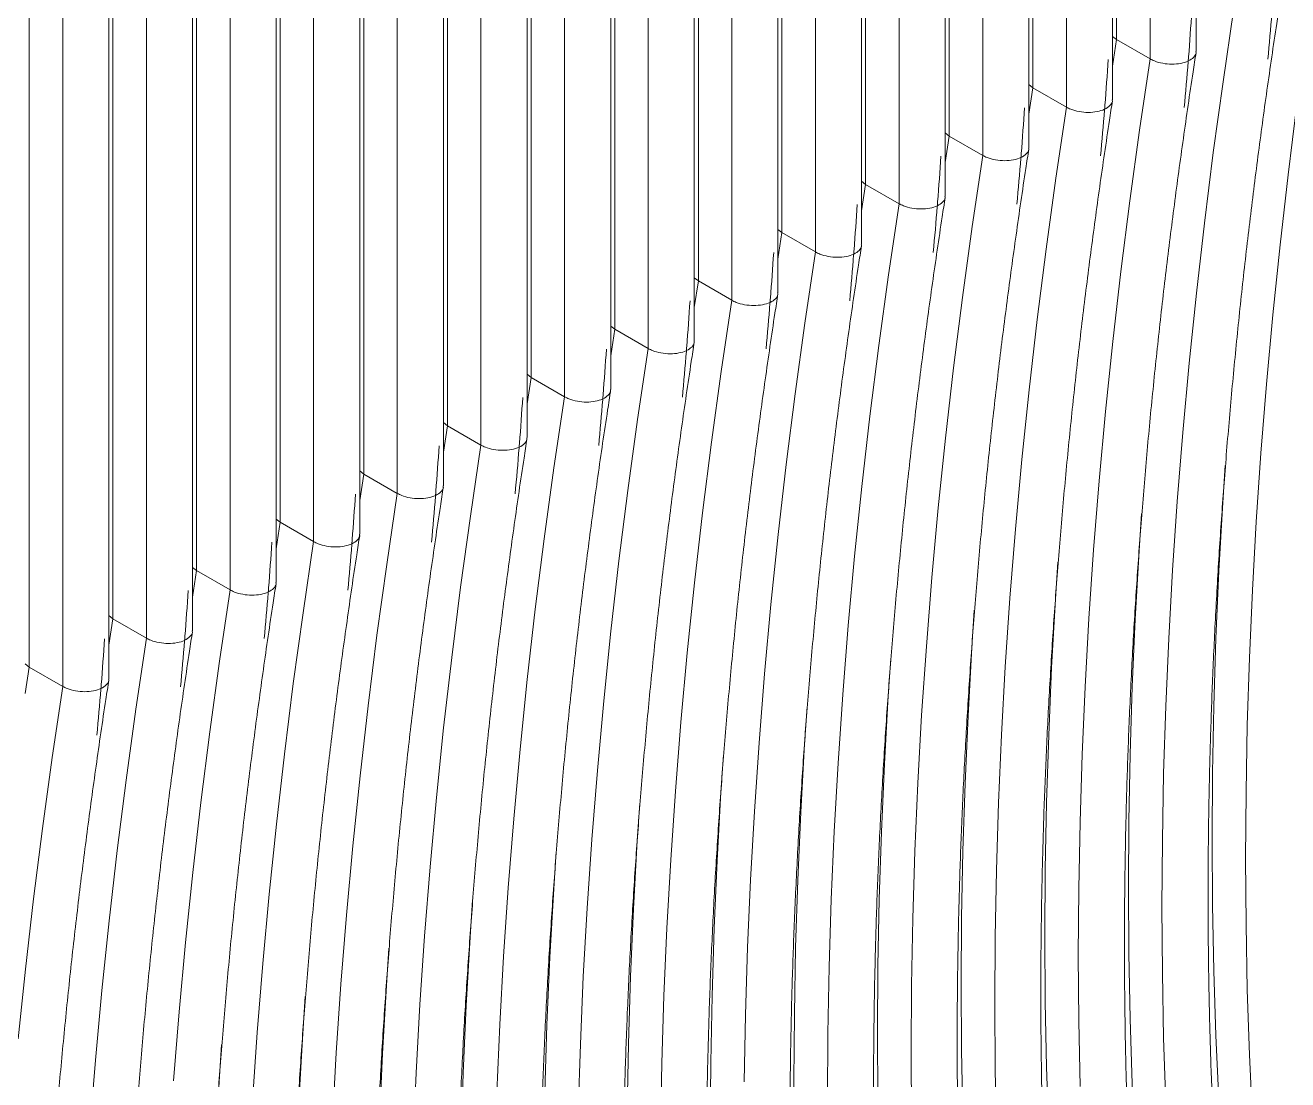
# Model space of a CAD drawing. Header units: millimetres. Extents: x 18217 to 37054, y 415 to 7180.
# Drawn here: x 19131.3 to 19579.6, y 3613.8 to 3988.3 of the extents above; entities that cross this region are included whole.
import ezdxf

# ---------------------------------------------------------------- set-up
doc = ezdxf.new("R2010")
doc.units = ezdxf.units.MM

# ---------------------------------------------------------------- blocks, each defined once
blk = doc.blocks.new('sdasdasdasdas')
at = {"linetype": 'ByBlock', "lineweight": 9}
for p, q in [((20244.27, 3186.15), (20244.27, 3512.18)), ((20230.62, 3183.96), (20230.62, 3504.3)), ((20219.53, 3171.86), (20219.53, 3497.89)), ((20220.72, 3189.67), (20220.72, 3498.58)), ((20205.87, 3169.67), (20205.87, 3490.01)), ((20194.78, 3157.57), (20194.78, 3483.61)), ((20195.97, 3175.38), (20195.97, 3484.29)), ((20181.12, 3155.38), (20181.12, 3475.72)), ((20170.03, 3143.28), (20170.03, 3469.32)), ((20171.22, 3161.1), (20171.22, 3470.01)), ((20156.37, 3141.09), (20156.37, 3461.43)), ((20146.47, 3146.81), (20146.47, 3455.72)), ((20145.28, 3129), (20145.28, 3455.03)), ((20131.62, 3126.81), (20131.62, 3447.15)), ((20121.72, 3132.52), (20121.72, 3441.43)), ((20120.53, 3114.71), (20120.53, 3440.74)), ((20106.87, 3112.52), (20106.87, 3432.86)), ((20095.78, 3100.42), (20095.78, 3426.46)), ((20096.97, 3118.23), (20096.97, 3427.15)), ((20082.13, 3098.23), (20082.13, 3418.57)), ((20071.03, 3086.14), (20071.03, 3412.17)), ((20072.23, 3103.95), (20072.23, 3412.86)), ((20057.38, 3083.95), (20057.38, 3404.29)), ((20046.28, 3071.85), (20046.28, 3397.88)), ((20047.48, 3089.66), (20047.48, 3398.57)), ((20032.63, 3069.66), (20032.63, 3390)), ((20021.54, 3057.56), (20021.54, 3383.6)), ((20022.73, 3075.37), (20022.73, 3384.28)), ((20007.88, 3055.37), (20007.88, 3375.71)), ((19997.98, 3061.09), (19997.98, 3370)), ((19996.79, 3043.27), (19996.79, 3369.31)), ((19983.13, 3041.08), (19983.13, 3361.42)), ((19972.04, 3028.99), (19972.04, 3355.02)), ((19973.23, 3046.8), (19973.23, 3355.71)), ((19958.38, 3026.8), (19958.38, 3347.14)), ((19947.29, 3014.7), (19947.29, 3340.73)), ((19948.48, 3032.51), (19948.48, 3341.42)), ((19933.63, 3012.51), (19933.63, 3332.85)), ((19922.54, 3000.41), (19922.54, 3326.45)), ((19923.73, 3018.22), (19923.73, 3327.14)), ((19908.88, 2998.22), (19908.88, 3318.56)), ((19898.98, 3003.94), (19898.98, 3312.85)), ((20220.72, 3189.67), (20219.53, 3190.61)), ((20219.53, 3181.83), (20220.72, 3189.67)), ((20230.62, 3183.96), (20220.72, 3189.67)), ((20195.97, 3175.38), (20194.78, 3176.33)), ((20194.78, 3167.55), (20195.97, 3175.38)), ((20205.87, 3169.67), (20195.97, 3175.38)), ((20171.22, 3161.1), (20170.03, 3162.04)), ((20170.03, 3153.26), (20171.22, 3161.1)), ((20181.12, 3155.38), (20171.22, 3161.1)), ((20146.47, 3146.81), (20145.28, 3147.75)), ((20145.28, 3138.97), (20146.47, 3146.81)), ((20156.37, 3141.09), (20146.47, 3146.81)), ((20121.72, 3132.52), (20120.53, 3133.46)), ((20120.53, 3124.68), (20121.72, 3132.52)), ((20131.62, 3126.81), (20121.72, 3132.52)), ((20096.97, 3118.23), (20095.78, 3119.18)), ((20095.78, 3110.4), (20096.97, 3118.23)), ((20106.87, 3112.52), (20096.97, 3118.23)), ((20072.23, 3103.95), (20071.03, 3104.89)), ((20071.03, 3096.11), (20072.23, 3103.95)), ((20082.13, 3098.23), (20072.23, 3103.95)), ((20047.48, 3089.66), (20046.28, 3090.6)), ((20046.28, 3081.82), (20047.48, 3089.66)), ((20057.38, 3083.95), (20047.48, 3089.66)), ((20022.73, 3075.37), (20021.54, 3076.32)), ((20021.54, 3067.54), (20022.73, 3075.37)), ((20032.63, 3069.66), (20022.73, 3075.37)), ((19997.98, 3061.09), (19996.79, 3062.03)), ((19996.79, 3053.25), (19997.98, 3061.09)), ((20007.88, 3055.37), (19997.98, 3061.09)), ((19973.23, 3046.8), (19972.04, 3047.74)), ((19972.04, 3038.96), (19973.23, 3046.8)), ((19983.13, 3041.08), (19973.23, 3046.8)), ((19948.48, 3032.51), (19947.29, 3033.45)), ((19947.29, 3024.67), (19948.48, 3032.51)), ((19958.38, 3026.8), (19948.48, 3032.51)), ((19923.73, 3018.22), (19922.54, 3019.17)), ((19922.54, 3010.39), (19923.73, 3018.22)), ((19933.63, 3012.51), (19923.73, 3018.22)), ((19898.98, 3003.94), (19897.79, 3004.88)), ((19897.79, 2996.1), (19898.98, 3003.94)), ((19908.88, 2998.22), (19898.98, 3003.94))]:
    blk.add_line(p, q, dxfattribs=at)
at = {"linetype": 'ByBlock', "lineweight": 9, "flags": 128}
for points in [[(20260.92, 2870.12), (20260.04, 2889.17), (20259.41, 2908.38), (20259.03, 2927.74), (20258.9, 2947.26), (20259.03, 2966.91), (20259.41, 2986.71), (20260.04, 3006.65), (20260.92, 3026.71), (20262.05, 3046.91), (20263.43, 3067.23), (20265.07, 3087.66), (20266.95, 3108.21), (20269.09, 3128.88), (20271.47, 3149.64), (20274.1, 3170.51), (20276.99, 3191.47), (20280.12, 3212.53)], [(20235.29, 2874.89), (20234.66, 2894.09), (20234.28, 2913.46), (20234.15, 2932.97), (20234.28, 2952.63), (20234.66, 2972.42), (20235.29, 2992.36), (20236.17, 3012.43), (20237.3, 3032.62), (20238.68, 3052.94), (20240.32, 3073.38), (20242.2, 3093.93), (20244.34, 3114.59), (20246.72, 3135.36), (20249.36, 3156.22), (20252.24, 3177.19), (20255.37, 3198.24)], [(20209.91, 2879.81), (20209.53, 2899.17), (20209.4, 2918.68), (20209.53, 2938.34), (20209.91, 2958.14), (20210.54, 2978.07), (20211.42, 2998.14), (20212.55, 3018.33), (20213.93, 3038.65), (20215.57, 3059.09), (20217.45, 3079.64), (20219.59, 3100.3), (20221.97, 3121.07), (20224.61, 3141.94), (20227.49, 3162.9), (20230.62, 3183.96)], [(20185.16, 2865.52), (20184.78, 2884.88), (20184.66, 2904.39), (20184.78, 2924.05), (20185.16, 2943.85), (20185.79, 2963.78), (20186.67, 2983.85), (20187.8, 3004.05), (20189.19, 3024.36), (20190.82, 3044.8), (20192.7, 3065.35), (20194.84, 3086.02), (20197.22, 3106.78), (20199.86, 3127.65), (20202.74, 3148.61), (20205.87, 3169.67)], [(20160.03, 2870.6), (20159.91, 2890.11), (20160.03, 2909.76), (20160.41, 2929.56), (20161.04, 2949.5), (20161.92, 2969.56), (20163.05, 2989.76), (20164.44, 3010.08), (20166.07, 3030.51), (20167.96, 3051.07), (20170.09, 3071.73), (20172.48, 3092.49), (20175.11, 3113.36), (20177.99, 3134.33), (20181.12, 3155.38)], [(20135.16, 2875.82), (20135.28, 2895.48), (20135.66, 2915.28), (20136.29, 2935.21), (20137.17, 2955.28), (20138.3, 2975.47), (20139.69, 2995.79), (20141.32, 3016.23), (20143.21, 3036.78), (20145.34, 3057.44), (20147.73, 3078.21), (20150.36, 3099.08), (20153.24, 3120.04), (20156.37, 3141.09)], [(20110.54, 2881.19), (20110.91, 2900.99), (20111.54, 2920.92), (20112.42, 2940.99), (20113.56, 2961.18), (20114.94, 2981.5), (20116.57, 3001.94), (20118.46, 3022.49), (20120.59, 3043.15), (20122.98, 3063.92), (20125.61, 3084.79), (20128.49, 3105.75), (20131.62, 3126.81)], [(20085.79, 2866.9), (20086.16, 2886.7), (20086.79, 2906.64), (20087.68, 2926.7), (20088.81, 2946.9), (20090.19, 2967.22), (20091.83, 2987.65), (20093.71, 3008.2), (20095.84, 3028.87), (20098.23, 3049.63), (20100.86, 3070.5), (20103.74, 3091.46), (20106.87, 3112.52)], [(20061.42, 2872.41), (20062.05, 2892.35), (20062.93, 2912.42), (20064.06, 2932.61), (20065.44, 2952.93), (20067.08, 2973.37), (20068.96, 2993.92), (20071.1, 3014.58), (20073.48, 3035.35), (20076.11, 3056.21), (20079, 3077.18), (20082.13, 3098.23)], [(20037.3, 2878.06), (20038.18, 2898.13), (20039.31, 2918.32), (20040.69, 2938.64), (20042.33, 2959.08), (20044.21, 2979.63), (20046.35, 3000.29), (20048.73, 3021.06), (20051.37, 3041.93), (20054.25, 3062.89), (20057.38, 3083.95)], [(20012.55, 2863.77), (20013.43, 2883.84), (20014.56, 2904.04), (20015.94, 2924.35), (20017.58, 2944.79), (20019.46, 2965.34), (20021.6, 2986.01), (20023.98, 3006.77), (20026.62, 3027.64), (20029.5, 3048.6), (20032.63, 3069.66)], [(20270.22, 2712.19), (20267.09, 2729.63), (20264.2, 2747.27), (20261.57, 2765.09), (20259.19, 2783.11), (20257.05, 2801.3), (20255.17, 2819.68), (20253.53, 2838.23), (20252.15, 2856.95), (20251.02, 2875.84), (20250.14, 2894.89), (20249.51, 2914.1), (20249.13, 2933.46), (20249, 2952.97), (20249.13, 2972.63), (20249.51, 2992.43), (20250.14, 3012.36), (20251.02, 3032.43), (20252.15, 3052.62), (20252.87, 3063.65)], [(19988.68, 2869.55), (19989.81, 2889.75), (19991.2, 2910.07), (19992.83, 2930.5), (19994.72, 2951.06), (19996.85, 2971.72), (19999.23, 2992.48), (20001.87, 3013.35), (20004.75, 3034.32), (20007.88, 3055.37)], [(20245.47, 2697.9), (20242.34, 2715.34), (20239.46, 2732.98), (20236.82, 2750.81), (20234.44, 2768.82), (20232.3, 2787.02), (20230.42, 2805.39), (20228.78, 2823.94), (20227.4, 2842.66), (20226.27, 2861.55), (20225.39, 2880.6), (20224.76, 2899.81), (20224.38, 2919.17), (20224.25, 2938.68), (20224.38, 2958.34), (20224.76, 2978.14), (20225.39, 2998.07), (20226.27, 3018.14), (20227.4, 3038.34), (20228.12, 3049.36)], [(19965.06, 2875.46), (19966.45, 2895.78), (19968.08, 2916.22), (19969.97, 2936.77), (19972.1, 2957.43), (19974.49, 2978.2), (19977.12, 2999.07), (19980, 3020.03), (19983.13, 3041.08)], [(20220.72, 2683.61), (20217.59, 2701.06), (20214.71, 2718.69), (20212.07, 2736.52), (20209.69, 2754.53), (20207.55, 2772.73), (20205.67, 2791.11), (20204.04, 2809.66), (20202.65, 2828.38), (20201.52, 2847.26), (20200.64, 2866.31), (20200.01, 2885.52), (20199.63, 2904.88), (20199.51, 2924.4), (20199.63, 2944.05), (20200.01, 2963.85), (20200.64, 2983.79), (20201.52, 3003.85), (20202.65, 3024.05), (20203.37, 3035.08)], [(19941.7, 2881.49), (19943.33, 2901.93), (19945.22, 2922.48), (19947.35, 2943.14), (19949.74, 2963.91), (19952.37, 2984.78), (19955.25, 3005.74), (19958.38, 3026.8)], [(20195.97, 2669.33), (20192.84, 2686.77), (20189.96, 2704.41), (20187.32, 2722.23), (20184.94, 2740.25), (20182.81, 2758.44), (20180.92, 2776.82), (20179.29, 2795.37), (20177.9, 2814.09), (20176.77, 2832.98), (20175.89, 2852.03), (20175.26, 2871.24), (20174.88, 2890.6), (20174.76, 2910.11), (20174.88, 2929.77), (20175.26, 2949.56), (20175.89, 2969.5), (20176.77, 2989.57), (20177.9, 3009.76), (20178.62, 3020.79)], [(19916.95, 2867.21), (19918.58, 2887.64), (19920.47, 2908.19), (19922.6, 2928.86), (19924.99, 2949.62), (19927.62, 2970.49), (19930.5, 2991.45), (19933.63, 3012.51)], [(20171.22, 2655.04), (20168.09, 2672.48), (20165.21, 2690.12), (20162.58, 2707.95), (20160.19, 2725.96), (20158.06, 2744.16), (20156.17, 2762.53), (20154.54, 2781.08), (20153.15, 2799.8), (20152.02, 2818.69), (20151.14, 2837.74), (20150.51, 2856.95), (20150.13, 2876.31), (20150.01, 2895.82), (20150.13, 2915.48), (20150.51, 2935.28), (20151.14, 2955.21), (20152.02, 2975.28), (20153.15, 2995.47), (20153.88, 3006.5)], [(19895.72, 2893.91), (19897.85, 2914.57), (19900.24, 2935.34), (19902.87, 2956.2), (19905.75, 2977.17), (19908.88, 2998.22)], [(20146.47, 2640.75), (20143.34, 2658.19), (20140.46, 2675.83), (20137.83, 2693.66), (20135.44, 2711.67), (20133.31, 2729.87), (20131.42, 2748.24), (20129.79, 2766.79), (20128.41, 2785.52), (20127.27, 2804.4), (20126.39, 2823.45), (20125.76, 2842.66), (20125.39, 2862.02), (20125.26, 2881.53), (20125.39, 2901.19), (20125.76, 2920.99), (20126.39, 2940.92), (20127.27, 2960.99), (20128.41, 2981.19), (20129.13, 2992.22)], [(20121.72, 2626.47), (20118.59, 2643.91), (20115.71, 2661.54), (20113.08, 2679.37), (20110.69, 2697.38), (20108.56, 2715.58), (20106.67, 2733.96), (20105.04, 2752.51), (20103.66, 2771.23), (20102.52, 2790.12), (20101.64, 2809.17), (20101.01, 2828.37), (20100.64, 2847.74), (20100.51, 2867.25), (20100.64, 2886.9), (20101.01, 2906.7), (20101.64, 2926.64), (20102.52, 2946.7), (20103.66, 2966.9), (20104.38, 2977.93)], [(20096.97, 2612.18), (20093.85, 2629.62), (20090.96, 2647.26), (20088.33, 2665.08), (20085.95, 2683.1), (20083.81, 2701.29), (20081.93, 2719.67), (20080.29, 2738.22), (20078.91, 2756.94), (20077.78, 2775.83), (20076.89, 2794.88), (20076.27, 2814.09), (20075.89, 2833.45), (20075.76, 2852.96), (20075.89, 2872.62), (20076.27, 2892.42), (20076.89, 2912.35), (20077.78, 2932.42), (20078.91, 2952.61), (20079.63, 2963.64)], [(20072.23, 2597.89), (20069.1, 2615.33), (20066.21, 2632.97), (20063.58, 2650.8), (20061.2, 2668.81), (20059.06, 2687.01), (20057.18, 2705.38), (20055.54, 2723.93), (20054.16, 2742.65), (20053.03, 2761.54), (20052.15, 2780.59), (20051.52, 2799.8), (20051.14, 2819.16), (20051.01, 2838.67), (20051.14, 2858.33), (20051.52, 2878.13), (20052.15, 2898.06), (20053.03, 2918.13), (20054.16, 2938.33), (20054.88, 2949.35)], [(20047.48, 2583.6), (20044.35, 2601.05), (20041.47, 2618.68), (20038.83, 2636.51), (20036.45, 2654.52), (20034.31, 2672.72), (20032.43, 2691.1), (20030.79, 2709.65), (20029.41, 2728.37), (20028.28, 2747.25), (20027.4, 2766.3), (20026.77, 2785.51), (20026.39, 2804.87), (20026.26, 2824.39), (20026.39, 2844.04), (20026.77, 2863.84), (20027.4, 2883.78), (20028.28, 2903.84), (20029.41, 2924.04), (20030.13, 2935.07)], [(20022.73, 2569.32), (20019.6, 2586.76), (20016.72, 2604.4), (20014.08, 2622.22), (20011.7, 2640.24), (20009.56, 2658.43), (20007.68, 2676.81), (20006.05, 2695.36), (20004.66, 2714.08), (20003.53, 2732.97), (20002.65, 2752.02), (20002.02, 2771.23), (20001.64, 2790.59), (20001.52, 2810.1), (20001.64, 2829.76), (20002.02, 2849.55), (20002.65, 2869.49), (20003.53, 2889.56), (20004.66, 2909.75), (20005.38, 2920.78)], [(19997.98, 2555.03), (19994.85, 2572.47), (19991.97, 2590.11), (19989.33, 2607.94), (19986.95, 2625.95), (19984.82, 2644.15), (19982.93, 2662.52), (19981.3, 2681.07), (19979.91, 2699.79), (19978.78, 2718.68), (19977.9, 2737.73), (19977.27, 2756.94), (19976.89, 2776.3), (19976.77, 2795.81), (19976.89, 2815.47), (19977.27, 2835.27), (19977.9, 2855.2), (19978.78, 2875.27), (19979.91, 2895.46), (19980.63, 2906.49)], [(19973.23, 2540.74), (19970.1, 2558.18), (19967.22, 2575.82), (19964.59, 2593.65), (19962.2, 2611.66), (19960.07, 2629.86), (19958.18, 2648.23), (19956.55, 2666.78), (19955.16, 2685.51), (19954.03, 2704.39), (19953.15, 2723.44), (19952.52, 2742.65), (19952.14, 2762.01), (19952.02, 2781.52), (19952.14, 2801.18), (19952.52, 2820.98), (19953.15, 2840.91), (19954.03, 2860.98), (19955.16, 2881.18), (19955.89, 2892.21)]]:
    blk.add_lwpolyline(points, dxfattribs=at)
at = {"linetype": 'ByBlock', "lineweight": 9}
for points, knots in [([(20243.01, 3198.04), (20242.69, 3193.53), (20242.35, 3188.62), (20241.97, 3183.74), (20241.93, 3183.33), (20241.93, 3183.32)], [0, 0, 0, 0, 0.916003, 0.997628, 1, 1, 1, 1]), ([(20268.97, 2697.14), (20268.62, 2699.04), (20267.24, 2706.33), (20265.01, 2719.14), (20262.36, 2735.64), (20259.93, 2752.32), (20257.72, 2769.16), (20255.74, 2786.16), (20253.97, 2803.32), (20252.42, 2820.64), (20251.1, 2838.11), (20249.99, 2855.73), (20249.11, 2873.5), (20248.45, 2891.41), (20248.01, 2909.45), (20247.8, 2927.64), (20247.8, 2945.95), (20248.03, 2964.39), (20248.49, 2982.96), (20249.16, 3001.65), (20250.06, 3020.46), (20251.17, 3039.38), (20252.51, 3058.4), (20254.08, 3077.54), (20255.86, 3096.78), (20257.86, 3116.11), (20260.09, 3135.54), (20262.53, 3155.06), (20265.2, 3174.67), (20267.39, 3189.7), (20268.71, 3198.19), (20269, 3200.1)], [0, 0, 0, 0, 0.01274, 0.048919, 0.085098, 0.121275, 0.157452, 0.193628, 0.229804, 0.265979, 0.302153, 0.338328, 0.374502, 0.410677, 0.446851, 0.483026, 0.519201, 0.555376, 0.591551, 0.627727, 0.663904, 0.700081, 0.736258, 0.772436, 0.808614, 0.844793, 0.880973, 0.917153, 0.953334, 0.989516, 1, 1, 1, 1]), ([(20265.49, 3183.83), (20265.9, 3188.36), (20266.3, 3192.93), (20266.68, 3197.55), (20266.68, 3197.6), (20266.68, 3197.61)], [0, 0, 0, 0, 0.988671, 0.997488, 1, 1, 1, 1]), ([(20218.26, 3183.75), (20217.95, 3179.24), (20217.61, 3174.33), (20217.22, 3169.46), (20217.18, 3169.05), (20217.18, 3169.04)], [0, 0, 0, 0, 0.916003, 0.997628, 1, 1, 1, 1]), ([(20244.23, 2682.85), (20243.87, 2684.75), (20242.49, 2692.04), (20240.26, 2704.86), (20237.61, 2721.36), (20235.18, 2738.03), (20232.97, 2754.87), (20230.99, 2771.87), (20229.22, 2789.03), (20227.67, 2806.35), (20226.35, 2823.82), (20225.24, 2841.44), (20224.36, 2859.21), (20223.7, 2877.12), (20223.26, 2895.17), (20223.05, 2913.35), (20223.06, 2931.66), (20223.29, 2950.11), (20223.74, 2968.68), (20224.41, 2987.36), (20225.31, 3006.17), (20226.43, 3025.09), (20227.77, 3044.12), (20229.33, 3063.25), (20231.11, 3082.49), (20233.12, 3101.82), (20235.34, 3121.26), (20237.79, 3140.78), (20240.45, 3160.38), (20242.64, 3175.41), (20243.96, 3183.9), (20244.25, 3185.81)], [0, 0, 0, 0, 0.01274, 0.048919, 0.085098, 0.121275, 0.157452, 0.193628, 0.229804, 0.265979, 0.302153, 0.338328, 0.374502, 0.410677, 0.446851, 0.483026, 0.519201, 0.555376, 0.591551, 0.627727, 0.663904, 0.700081, 0.736258, 0.772436, 0.808614, 0.844793, 0.880973, 0.917153, 0.953334, 0.989516, 1, 1, 1, 1]), ([(20241.93, 3183.32), (20241.92, 3183.32), (20241.28, 3183.02), (20239.76, 3182.55), (20237.11, 3182.31), (20234.38, 3182.56), (20232.14, 3183.17), (20231.04, 3183.74), (20230.62, 3183.96)], [0, 0, 0, 0, 0.0032566, 0.219197, 0.435154, 0.6506465, 0.865172, 1, 1, 1, 1]), ([(20240.75, 3169.54), (20241.15, 3174.07), (20241.56, 3178.64), (20241.93, 3183.26), (20241.93, 3183.31), (20241.93, 3183.32)], [0, 0, 0, 0, 0.988671, 0.997488, 1, 1, 1, 1]), ([(20241.93, 3183.32), (20241.94, 3183.33), (20242.58, 3183.63), (20243.6, 3184.36), (20244.32, 3185.38), (20244.21, 3186), (20244.18, 3186.14)], [0, 0, 0, 0, 0.006499, 0.438085, 0.869714, 1, 1, 1, 1]), ([(20217.18, 3169.04), (20217.19, 3169.04), (20217.84, 3169.34), (20218.85, 3170.07), (20219.58, 3171.09), (20219.46, 3171.71), (20219.43, 3171.85)], [0, 0, 0, 0, 0.0064989, 0.4380819, 0.8697085, 1, 1, 1, 1]), ([(20193.51, 3169.47), (20193.2, 3164.96), (20192.85, 3160.05), (20192.47, 3155.17), (20192.44, 3154.76), (20192.43, 3154.75)], [0, 0, 0, 0, 0.916003, 0.997628, 1, 1, 1, 1]), ([(20219.48, 2668.56), (20219.12, 2670.46), (20217.74, 2677.75), (20215.51, 2690.57), (20212.86, 2707.07), (20210.43, 2723.74), (20208.23, 2740.58), (20206.24, 2757.59), (20204.47, 2774.75), (20202.92, 2792.07), (20201.6, 2809.54), (20200.5, 2827.16), (20199.61, 2844.92), (20198.95, 2862.83), (20198.52, 2880.88), (20198.3, 2899.06), (20198.31, 2917.38), (20198.54, 2935.82), (20198.99, 2954.39), (20199.66, 2973.08), (20200.56, 2991.88), (20201.68, 3010.8), (20203.02, 3029.83), (20204.58, 3048.97), (20206.36, 3068.2), (20208.37, 3087.54), (20210.59, 3106.97), (20213.04, 3126.49), (20215.71, 3146.1), (20217.9, 3161.12), (20219.21, 3169.61), (20219.51, 3171.52)], [0, 0, 0, 0, 0.01274, 0.048919, 0.085098, 0.121275, 0.157452, 0.193628, 0.229804, 0.265979, 0.302153, 0.338328, 0.374502, 0.410677, 0.446851, 0.483026, 0.519201, 0.555376, 0.591551, 0.627727, 0.663904, 0.700081, 0.736258, 0.772436, 0.808614, 0.844793, 0.880973, 0.917153, 0.953334, 0.989516, 1, 1, 1, 1]), ([(20217.18, 3169.04), (20217.17, 3169.03), (20216.53, 3168.73), (20215.01, 3168.26), (20212.36, 3168.03), (20209.63, 3168.28), (20207.39, 3168.88), (20206.29, 3169.45), (20205.87, 3169.67)], [0, 0, 0, 0, 0.003252, 0.219193, 0.435155, 0.650645, 0.865171, 1, 1, 1, 1]), ([(20216, 3155.25), (20216.4, 3159.78), (20216.81, 3164.35), (20217.18, 3168.97), (20217.18, 3169.02), (20217.18, 3169.04)], [0, 0, 0, 0, 0.988671, 0.997488, 1, 1, 1, 1]), ([(20194.73, 2654.27), (20194.37, 2656.17), (20193, 2663.47), (20190.76, 2676.28), (20188.11, 2692.78), (20185.69, 2709.46), (20183.48, 2726.3), (20181.49, 2743.3), (20179.72, 2760.46), (20178.18, 2777.78), (20176.85, 2795.25), (20175.75, 2812.87), (20174.86, 2830.64), (20174.2, 2848.54), (20173.77, 2866.59), (20173.55, 2884.78), (20173.56, 2903.09), (20173.79, 2921.53), (20174.24, 2940.1), (20174.91, 2958.79), (20175.81, 2977.6), (20176.93, 2996.51), (20178.27, 3015.54), (20179.83, 3034.68), (20181.61, 3053.92), (20183.62, 3073.25), (20185.84, 3092.68), (20188.29, 3112.2), (20190.96, 3131.81), (20193.15, 3146.83), (20194.46, 3155.33), (20194.76, 3157.23)], [0, 0, 0, 0, 0.01274, 0.048919, 0.085098, 0.121275, 0.157452, 0.193628, 0.229804, 0.265979, 0.302153, 0.338328, 0.374502, 0.410677, 0.446851, 0.483026, 0.519201, 0.555376, 0.591551, 0.627727, 0.663904, 0.700081, 0.736258, 0.772436, 0.808614, 0.844793, 0.880973, 0.917153, 0.953334, 0.989516, 1, 1, 1, 1]), ([(20192.43, 3154.75), (20192.44, 3154.75), (20193.09, 3155.05), (20194.11, 3155.79), (20194.83, 3156.81), (20194.71, 3157.42), (20194.68, 3157.57)], [0, 0, 0, 0, 0.006508, 0.438091, 0.869709, 1, 1, 1, 1]), ([(20168.76, 3155.18), (20168.45, 3150.67), (20168.11, 3145.76), (20167.72, 3140.88), (20167.69, 3140.47), (20167.69, 3140.46)], [0, 0, 0, 0, 0.916003, 0.997628, 1, 1, 1, 1]), ([(20192.43, 3154.75), (20192.42, 3154.74), (20191.78, 3154.44), (20190.26, 3153.98), (20187.62, 3153.74), (20184.88, 3153.99), (20182.64, 3154.6), (20181.54, 3155.16), (20181.12, 3155.38)], [0, 0, 0, 0, 0.003252, 0.219193, 0.435151, 0.650645, 0.865171, 1, 1, 1, 1]), ([(20191.25, 3140.97), (20191.65, 3145.5), (20192.06, 3150.07), (20192.43, 3154.68), (20192.43, 3154.74), (20192.43, 3154.75)], [0, 0, 0, 0, 0.988671, 0.997488, 1, 1, 1, 1]), ([(20169.98, 2639.99), (20169.62, 2641.89), (20168.25, 2649.18), (20166.01, 2661.99), (20163.36, 2678.49), (20160.94, 2695.17), (20158.73, 2712.01), (20156.74, 2729.01), (20154.97, 2746.17), (20153.43, 2763.49), (20152.1, 2780.96), (20151, 2798.58), (20150.12, 2816.35), (20149.46, 2834.26), (20149.02, 2852.31), (20148.8, 2870.49), (20148.81, 2888.8), (20149.04, 2907.25), (20149.49, 2925.81), (20150.16, 2944.5), (20151.06, 2963.31), (20152.18, 2982.23), (20153.52, 3001.26), (20155.08, 3020.39), (20156.86, 3039.63), (20158.87, 3058.96), (20161.09, 3078.39), (20163.54, 3097.91), (20166.21, 3117.52), (20168.4, 3132.55), (20169.71, 3141.04), (20170.01, 3142.95)], [0, 0, 0, 0, 0.01274, 0.048919, 0.085098, 0.121275, 0.157452, 0.193628, 0.229804, 0.265979, 0.302153, 0.338328, 0.374502, 0.410677, 0.446851, 0.483026, 0.519201, 0.555376, 0.591551, 0.627727, 0.663904, 0.700081, 0.736258, 0.772436, 0.808614, 0.844793, 0.880973, 0.917153, 0.953334, 0.989516, 1, 1, 1, 1]), ([(20167.69, 3140.46), (20167.7, 3140.47), (20168.34, 3140.77), (20169.36, 3141.5), (20170.08, 3142.52), (20169.96, 3143.14), (20169.93, 3143.28)], [0, 0, 0, 0, 0.0064989, 0.4380819, 0.8697085, 1, 1, 1, 1]), ([(20144.01, 3140.89), (20143.7, 3136.38), (20143.36, 3131.47), (20142.97, 3126.6), (20142.94, 3126.19), (20142.94, 3126.17)], [0, 0, 0, 0, 0.916003, 0.997628, 1, 1, 1, 1]), ([(20167.69, 3140.46), (20167.68, 3140.46), (20167.03, 3140.16), (20165.51, 3139.69), (20162.87, 3139.45), (20160.13, 3139.7), (20157.9, 3140.31), (20156.8, 3140.88), (20156.37, 3141.09)], [0, 0, 0, 0, 0.003252, 0.219193, 0.435155, 0.650645, 0.865171, 1, 1, 1, 1]), ([(20166.5, 3126.68), (20166.9, 3131.21), (20167.31, 3135.78), (20167.68, 3140.4), (20167.68, 3140.45), (20167.69, 3140.46)], [0, 0, 0, 0, 0.988671, 0.997488, 1, 1, 1, 1]), ([(20145.23, 2625.7), (20144.87, 2627.6), (20143.5, 2634.89), (20141.27, 2647.71), (20138.61, 2664.21), (20136.19, 2680.88), (20133.98, 2697.72), (20131.99, 2714.72), (20130.22, 2731.89), (20128.68, 2749.2), (20127.35, 2766.67), (20126.25, 2784.3), (20125.37, 2802.06), (20124.71, 2819.97), (20124.27, 2838.02), (20124.05, 2856.2), (20124.06, 2874.52), (20124.29, 2892.96), (20124.74, 2911.53), (20125.42, 2930.22), (20126.31, 2949.02), (20127.43, 2967.94), (20128.77, 2986.97), (20130.33, 3006.1), (20132.12, 3025.34), (20134.12, 3044.68), (20136.35, 3064.11), (20138.79, 3083.63), (20141.46, 3103.24), (20143.65, 3118.26), (20144.96, 3126.75), (20145.26, 3128.66)], [0, 0, 0, 0, 0.01274, 0.048919, 0.085098, 0.121275, 0.157452, 0.193628, 0.229804, 0.265979, 0.302153, 0.338328, 0.374502, 0.410677, 0.446851, 0.483026, 0.519201, 0.555376, 0.591551, 0.627727, 0.663904, 0.700081, 0.736258, 0.772436, 0.808614, 0.844793, 0.880973, 0.917153, 0.953334, 0.989516, 1, 1, 1, 1]), ([(20142.94, 3126.17), (20142.95, 3126.18), (20143.59, 3126.48), (20144.61, 3127.21), (20145.33, 3128.23), (20145.21, 3128.85), (20145.18, 3128.99)], [0, 0, 0, 0, 0.006499, 0.438091, 0.869709, 1, 1, 1, 1]), ([(20119.26, 3126.6), (20118.95, 3122.1), (20118.61, 3117.19), (20118.22, 3112.31), (20118.19, 3111.9), (20118.19, 3111.89)], [0, 0, 0, 0, 0.916003, 0.997628, 1, 1, 1, 1]), ([(20142.94, 3126.17), (20142.93, 3126.17), (20142.28, 3125.87), (20140.77, 3125.4), (20138.12, 3125.16), (20135.38, 3125.42), (20133.15, 3126.02), (20132.05, 3126.59), (20131.62, 3126.81)], [0, 0, 0, 0, 0.003252, 0.219193, 0.435155, 0.650645, 0.865172, 1, 1, 1, 1]), ([(20141.75, 3112.39), (20142.15, 3116.92), (20142.56, 3121.49), (20142.93, 3126.11), (20142.94, 3126.16), (20142.94, 3126.17)], [0, 0, 0, 0, 0.988671, 0.997488, 1, 1, 1, 1]), ([(20094.51, 3112.32), (20094.2, 3107.81), (20093.86, 3102.9), (20093.47, 3098.02), (20093.44, 3097.61), (20093.44, 3097.6)], [0, 0, 0, 0, 0.916003, 0.997628, 1, 1, 1, 1]), ([(20120.48, 2611.41), (20120.12, 2613.31), (20118.75, 2620.61), (20116.52, 2633.42), (20113.87, 2649.92), (20111.44, 2666.59), (20109.23, 2683.43), (20107.24, 2700.44), (20105.48, 2717.6), (20103.93, 2734.92), (20102.6, 2752.39), (20101.5, 2770.01), (20100.62, 2787.77), (20099.96, 2805.68), (20099.52, 2823.73), (20099.31, 2841.91), (20099.31, 2860.23), (20099.54, 2878.67), (20099.99, 2897.24), (20100.67, 2915.93), (20101.56, 2934.73), (20102.68, 2953.65), (20104.02, 2972.68), (20105.58, 2991.82), (20107.37, 3011.05), (20109.37, 3030.39), (20111.6, 3049.82), (20114.04, 3069.34), (20116.71, 3088.95), (20118.9, 3103.97), (20120.22, 3112.47), (20120.51, 3114.37)], [0, 0, 0, 0, 0.01274, 0.048919, 0.085098, 0.121275, 0.157452, 0.193628, 0.229804, 0.265979, 0.302153, 0.338328, 0.374502, 0.410677, 0.446851, 0.483026, 0.519201, 0.555376, 0.591551, 0.627727, 0.663904, 0.700081, 0.736258, 0.772436, 0.808614, 0.844793, 0.880973, 0.917153, 0.953334, 0.989516, 1, 1, 1, 1]), ([(20118.19, 3111.89), (20118.18, 3111.88), (20117.53, 3111.58), (20116.02, 3111.11), (20113.37, 3110.88), (20110.64, 3111.13), (20108.4, 3111.73), (20107.3, 3112.3), (20106.87, 3112.52)], [0, 0, 0, 0, 0.003252, 0.219198, 0.435155, 0.650645, 0.865171, 1, 1, 1, 1]), ([(20118.19, 3111.89), (20118.2, 3111.89), (20118.84, 3112.19), (20119.86, 3112.92), (20120.58, 3113.95), (20120.46, 3114.56), (20120.43, 3114.71)], [0, 0, 0, 0, 0.0064989, 0.4380819, 0.8697085, 1, 1, 1, 1]), ([(20117, 3098.11), (20117.4, 3102.63), (20117.81, 3107.2), (20118.18, 3111.82), (20118.19, 3111.88), (20118.19, 3111.89)], [0, 0, 0, 0, 0.988671, 0.997488, 1, 1, 1, 1]), ([(20069.77, 3098.03), (20069.45, 3093.52), (20069.11, 3088.61), (20068.72, 3083.73), (20068.69, 3083.32), (20068.69, 3083.31)], [0, 0, 0, 0, 0.916003, 0.997628, 1, 1, 1, 1]), ([(20095.73, 2597.13), (20095.38, 2599.03), (20094, 2606.32), (20091.77, 2619.13), (20089.12, 2635.63), (20086.69, 2652.31), (20084.48, 2669.15), (20082.49, 2686.15), (20080.73, 2703.31), (20079.18, 2720.63), (20077.86, 2738.1), (20076.75, 2755.72), (20075.87, 2773.49), (20075.21, 2791.4), (20074.77, 2809.44), (20074.56, 2827.63), (20074.56, 2845.94), (20074.79, 2864.38), (20075.24, 2882.95), (20075.92, 2901.64), (20076.81, 2920.45), (20077.93, 2939.37), (20079.27, 2958.39), (20080.84, 2977.53), (20082.62, 2996.77), (20084.62, 3016.1), (20086.85, 3035.53), (20089.29, 3055.05), (20091.96, 3074.66), (20094.15, 3089.69), (20095.47, 3098.18), (20095.76, 3100.09)], [0, 0, 0, 0, 0.0127401, 0.0489193, 0.0850979, 0.1212754, 0.1574522, 0.1936282, 0.2298036, 0.2659786, 0.3021534, 0.3383279, 0.3745023, 0.4106767, 0.4468512, 0.4830258, 0.5192008, 0.5553759, 0.5915514, 0.6277273, 0.6639037, 0.7000805, 0.7362579, 0.7724358, 0.8086143, 0.8447934, 0.8809732, 0.9171535, 0.9533345, 0.9895161, 1, 1, 1, 1]), ([(20093.44, 3097.6), (20093.43, 3097.6), (20092.78, 3097.3), (20091.27, 3096.83), (20088.62, 3096.59), (20085.89, 3096.84), (20083.65, 3097.45), (20082.55, 3098.01), (20082.13, 3098.23)], [0, 0, 0, 0, 0.003252, 0.219193, 0.435155, 0.650645, 0.865171, 1, 1, 1, 1]), ([(20092.25, 3083.82), (20092.66, 3088.35), (20093.06, 3092.92), (20093.43, 3097.54), (20093.44, 3097.59), (20093.44, 3097.6)], [0, 0, 0, 0, 0.988671, 0.997488, 1, 1, 1, 1]), ([(20093.44, 3097.6), (20093.45, 3097.6), (20094.09, 3097.91), (20095.11, 3098.64), (20095.83, 3099.66), (20095.71, 3100.28), (20095.69, 3100.42)], [0, 0, 0, 0, 0.0064989, 0.4380819, 0.8697085, 1, 1, 1, 1]), ([(20068.69, 3083.31), (20068.7, 3083.32), (20069.34, 3083.62), (20070.36, 3084.35), (20071.08, 3085.37), (20070.96, 3085.99), (20070.94, 3086.13)], [0, 0, 0, 0, 0.0064989, 0.4380819, 0.8697085, 1, 1, 1, 1]), ([(20045.02, 3083.74), (20044.7, 3079.23), (20044.36, 3074.32), (20043.98, 3069.45), (20043.94, 3069.04), (20043.94, 3069.03)], [0, 0, 0, 0, 0.916003, 0.997628, 1, 1, 1, 1]), ([(20070.98, 2582.84), (20070.63, 2584.74), (20069.25, 2592.03), (20067.02, 2604.85), (20064.37, 2621.35), (20061.94, 2638.02), (20059.73, 2654.86), (20057.75, 2671.86), (20055.98, 2689.02), (20054.43, 2706.34), (20053.11, 2723.81), (20052, 2741.43), (20051.12, 2759.2), (20050.46, 2777.11), (20050.02, 2795.16), (20049.81, 2813.34), (20049.81, 2831.65), (20050.04, 2850.1), (20050.5, 2868.67), (20051.17, 2887.35), (20052.07, 2906.16), (20053.18, 2925.08), (20054.52, 2944.11), (20056.09, 2963.24), (20057.87, 2982.48), (20059.87, 3001.81), (20062.1, 3021.25), (20064.54, 3040.77), (20067.21, 3060.37), (20069.4, 3075.4), (20070.72, 3083.89), (20071.01, 3085.8)], [0, 0, 0, 0, 0.01274, 0.048919, 0.085098, 0.121275, 0.157452, 0.193628, 0.229804, 0.265979, 0.302153, 0.338328, 0.374502, 0.410677, 0.446851, 0.483026, 0.519201, 0.555376, 0.591551, 0.627727, 0.663904, 0.700081, 0.736258, 0.772436, 0.808614, 0.844793, 0.880973, 0.917153, 0.953334, 0.989516, 1, 1, 1, 1]), ([(20068.69, 3083.31), (20068.68, 3083.31), (20068.03, 3083.01), (20066.52, 3082.54), (20063.87, 3082.3), (20061.14, 3082.55), (20058.9, 3083.16), (20057.8, 3083.73), (20057.38, 3083.95)], [0, 0, 0, 0, 0.003257, 0.219197, 0.435155, 0.650647, 0.865171, 1, 1, 1, 1]), ([(20067.5, 3069.53), (20067.91, 3074.06), (20068.32, 3078.63), (20068.69, 3083.25), (20068.69, 3083.3), (20068.69, 3083.31)], [0, 0, 0, 0, 0.988671, 0.997488, 1, 1, 1, 1]), ([(20046.24, 2568.55), (20045.88, 2570.45), (20044.5, 2577.74), (20042.27, 2590.56), (20039.62, 2607.06), (20037.19, 2623.73), (20034.98, 2640.57), (20033, 2657.58), (20031.23, 2674.74), (20029.68, 2692.06), (20028.36, 2709.53), (20027.25, 2727.15), (20026.37, 2744.91), (20025.71, 2762.82), (20025.27, 2780.87), (20025.06, 2799.05), (20025.07, 2817.37), (20025.3, 2835.81), (20025.75, 2854.38), (20026.42, 2873.07), (20027.32, 2891.87), (20028.44, 2910.79), (20029.78, 2929.82), (20031.34, 2948.96), (20033.12, 2968.19), (20035.13, 2987.53), (20037.35, 3006.96), (20039.8, 3026.48), (20042.46, 3046.09), (20044.65, 3061.11), (20045.97, 3069.6), (20046.26, 3071.51)], [0, 0, 0, 0, 0.01274, 0.048919, 0.085098, 0.121275, 0.157452, 0.193628, 0.229804, 0.265979, 0.302153, 0.338328, 0.374502, 0.410677, 0.446851, 0.483026, 0.519201, 0.555376, 0.591551, 0.627727, 0.663904, 0.700081, 0.736258, 0.772436, 0.808614, 0.844793, 0.880973, 0.917153, 0.953334, 0.989516, 1, 1, 1, 1]), ([(20043.94, 3069.03), (20043.95, 3069.03), (20044.6, 3069.33), (20045.61, 3070.06), (20046.33, 3071.08), (20046.22, 3071.7), (20046.19, 3071.84)], [0, 0, 0, 0, 0.0064989, 0.4380819, 0.8697085, 1, 1, 1, 1]), ([(20020.27, 3069.46), (20019.95, 3064.95), (20019.61, 3060.04), (20019.23, 3055.16), (20019.19, 3054.75), (20019.19, 3054.74)], [0, 0, 0, 0, 0.916003, 0.997628, 1, 1, 1, 1]), ([(20043.94, 3069.03), (20043.93, 3069.02), (20043.29, 3068.72), (20041.77, 3068.25), (20039.12, 3068.02), (20036.39, 3068.27), (20034.15, 3068.87), (20033.05, 3069.44), (20032.63, 3069.66)], [0, 0, 0, 0, 0.003252, 0.219193, 0.435155, 0.650645, 0.865171, 1, 1, 1, 1]), ([(20042.76, 3055.24), (20043.16, 3059.77), (20043.57, 3064.34), (20043.94, 3068.96), (20043.94, 3069.01), (20043.94, 3069.03)], [0, 0, 0, 0, 0.988671, 0.997488, 1, 1, 1, 1]), ([(20021.49, 2554.26), (20021.13, 2556.16), (20019.75, 2563.46), (20017.52, 2576.27), (20014.87, 2592.77), (20012.44, 2609.45), (20010.24, 2626.29), (20008.25, 2643.29), (20006.48, 2660.45), (20004.93, 2677.77), (20003.61, 2695.24), (20002.51, 2712.86), (20001.62, 2730.63), (20000.96, 2748.53), (20000.53, 2766.58), (20000.31, 2784.77), (20000.32, 2803.08), (20000.55, 2821.52), (20001, 2840.09), (20001.67, 2858.78), (20002.57, 2877.59), (20003.69, 2896.5), (20005.03, 2915.53), (20006.59, 2934.67), (20008.37, 2953.91), (20010.38, 2973.24), (20012.6, 2992.67), (20015.05, 3012.19), (20017.72, 3031.8), (20019.91, 3046.82), (20021.22, 3055.32), (20021.52, 3057.22)], [0, 0, 0, 0, 0.01274, 0.048919, 0.085098, 0.121275, 0.157452, 0.193628, 0.229804, 0.265979, 0.302153, 0.338328, 0.374502, 0.410677, 0.446851, 0.483026, 0.519201, 0.555376, 0.591551, 0.627727, 0.663904, 0.700081, 0.736258, 0.772436, 0.808614, 0.844793, 0.880973, 0.917153, 0.953334, 0.989516, 1, 1, 1, 1]), ([(20019.19, 3054.74), (20019.2, 3054.74), (20019.85, 3055.04), (20020.86, 3055.78), (20021.59, 3056.8), (20021.47, 3057.41), (20021.44, 3057.56)], [0, 0, 0, 0, 0.006508, 0.43809, 0.869715, 1, 1, 1, 1]), ([(19995.52, 3055.17), (19995.21, 3050.66), (19994.87, 3045.75), (19994.48, 3040.87), (19994.45, 3040.46), (19994.44, 3040.45)], [0, 0, 0, 0, 0.916003, 0.997628, 1, 1, 1, 1]), ([(20019.19, 3054.74), (20019.18, 3054.73), (20018.54, 3054.43), (20017.02, 3053.97), (20014.37, 3053.73), (20011.64, 3053.98), (20009.4, 3054.59), (20008.3, 3055.15), (20007.88, 3055.37)], [0, 0, 0, 0, 0.003252, 0.219193, 0.435151, 0.650645, 0.865171, 1, 1, 1, 1]), ([(20018.01, 3040.96), (20018.41, 3045.49), (20018.82, 3050.06), (20019.19, 3054.67), (20019.19, 3054.73), (20019.19, 3054.74)], [0, 0, 0, 0, 0.988671, 0.997488, 1, 1, 1, 1]), ([(19996.74, 2539.98), (19996.38, 2541.88), (19995.01, 2549.17), (19992.77, 2561.98), (19990.12, 2578.48), (19987.7, 2595.16), (19985.49, 2612), (19983.5, 2629), (19981.73, 2646.16), (19980.19, 2663.48), (19978.86, 2680.95), (19977.76, 2698.57), (19976.87, 2716.34), (19976.21, 2734.25), (19975.78, 2752.3), (19975.56, 2770.48), (19975.57, 2788.79), (19975.8, 2807.24), (19976.25, 2825.8), (19976.92, 2844.49), (19977.82, 2863.3), (19978.94, 2882.22), (19980.28, 2901.25), (19981.84, 2920.38), (19983.62, 2939.62), (19985.63, 2958.95), (19987.85, 2978.38), (19990.3, 2997.9), (19992.97, 3017.51), (19995.16, 3032.54), (19996.47, 3041.03), (19996.77, 3042.94)], [0, 0, 0, 0, 0.01274, 0.048919, 0.085098, 0.121275, 0.157452, 0.193628, 0.229804, 0.265979, 0.302153, 0.338328, 0.374502, 0.410677, 0.446851, 0.483026, 0.519201, 0.555376, 0.591551, 0.627727, 0.663904, 0.700081, 0.736258, 0.772436, 0.808614, 0.844793, 0.880973, 0.917153, 0.953334, 0.989516, 1, 1, 1, 1]), ([(19994.44, 3040.45), (19994.43, 3040.45), (19993.79, 3040.15), (19992.27, 3039.68), (19989.63, 3039.44), (19986.89, 3039.69), (19984.65, 3040.3), (19983.55, 3040.87), (19983.13, 3041.08)], [0, 0, 0, 0, 0.003252, 0.219193, 0.435155, 0.650645, 0.865171, 1, 1, 1, 1]), ([(19994.44, 3040.45), (19994.45, 3040.46), (19995.1, 3040.76), (19996.12, 3041.49), (19996.84, 3042.51), (19996.72, 3043.13), (19996.69, 3043.27)], [0, 0, 0, 0, 0.0064989, 0.4380819, 0.8697085, 1, 1, 1, 1]), ([(19970.77, 3040.88), (19970.46, 3036.37), (19970.12, 3031.46), (19969.73, 3026.59), (19969.7, 3026.18), (19969.7, 3026.16)], [0, 0, 0, 0, 0.916003, 0.997628, 1, 1, 1, 1]), ([(19993.26, 3026.67), (19993.66, 3031.2), (19994.07, 3035.77), (19994.44, 3040.39), (19994.44, 3040.44), (19994.44, 3040.45)], [0, 0, 0, 0, 0.988671, 0.997488, 1, 1, 1, 1]), ([(19946.02, 3026.59), (19945.71, 3022.09), (19945.37, 3017.18), (19944.98, 3012.3), (19944.95, 3011.89), (19944.95, 3011.88)], [0, 0, 0, 0, 0.916003, 0.997628, 1, 1, 1, 1]), ([(19971.99, 2525.69), (19971.63, 2527.59), (19970.26, 2534.88), (19968.02, 2547.7), (19965.37, 2564.2), (19962.95, 2580.87), (19960.74, 2597.71), (19958.75, 2614.71), (19956.98, 2631.88), (19955.44, 2649.19), (19954.11, 2666.66), (19953.01, 2684.29), (19952.13, 2702.05), (19951.47, 2719.96), (19951.03, 2738.01), (19950.81, 2756.19), (19950.82, 2774.51), (19951.05, 2792.95), (19951.5, 2811.52), (19952.17, 2830.21), (19953.07, 2849.01), (19954.19, 2867.93), (19955.53, 2886.96), (19957.09, 2906.09), (19958.87, 2925.33), (19960.88, 2944.67), (19963.1, 2964.1), (19965.55, 2983.62), (19968.22, 3003.23), (19970.41, 3018.25), (19971.72, 3026.74), (19972.02, 3028.65)], [0, 0, 0, 0, 0.01274, 0.048919, 0.085098, 0.121275, 0.157452, 0.193628, 0.229804, 0.265979, 0.302153, 0.338328, 0.374502, 0.410677, 0.446851, 0.483026, 0.519201, 0.555376, 0.591551, 0.627727, 0.663904, 0.700081, 0.736258, 0.772436, 0.808614, 0.844793, 0.880973, 0.917153, 0.953334, 0.989516, 1, 1, 1, 1]), ([(19969.7, 3026.16), (19969.69, 3026.16), (19969.04, 3025.86), (19967.52, 3025.39), (19964.88, 3025.15), (19962.14, 3025.41), (19959.91, 3026.01), (19958.81, 3026.58), (19958.38, 3026.8)], [0, 0, 0, 0, 0.003252, 0.219193, 0.435151, 0.650645, 0.865171, 1, 1, 1, 1]), ([(19968.51, 3012.38), (19968.91, 3016.91), (19969.32, 3021.48), (19969.69, 3026.1), (19969.69, 3026.15), (19969.7, 3026.16)], [0, 0, 0, 0, 0.988671, 0.997488, 1, 1, 1, 1]), ([(19969.7, 3026.16), (19969.71, 3026.17), (19970.35, 3026.47), (19971.37, 3027.2), (19972.09, 3028.22), (19971.97, 3028.84), (19971.94, 3028.98)], [0, 0, 0, 0, 0.006508, 0.438091, 0.869709, 1, 1, 1, 1]), ([(19921.27, 3012.31), (19920.96, 3007.8), (19920.62, 3002.89), (19920.23, 2998.01), (19920.2, 2997.6), (19920.2, 2997.59)], [0, 0, 0, 0, 0.916003, 0.997628, 1, 1, 1, 1]), ([(19947.24, 2511.4), (19946.88, 2513.3), (19945.51, 2520.6), (19943.28, 2533.41), (19940.62, 2549.91), (19938.2, 2566.58), (19935.99, 2583.42), (19934, 2600.43), (19932.23, 2617.59), (19930.69, 2634.91), (19929.36, 2652.38), (19928.26, 2670), (19927.38, 2687.76), (19926.72, 2705.67), (19926.28, 2723.72), (19926.06, 2741.9), (19926.07, 2760.22), (19926.3, 2778.66), (19926.75, 2797.23), (19927.43, 2815.92), (19928.32, 2834.72), (19929.44, 2853.64), (19930.78, 2872.67), (19932.34, 2891.81), (19934.13, 2911.04), (19936.13, 2930.38), (19938.36, 2949.81), (19940.8, 2969.33), (19943.47, 2988.94), (19945.66, 3003.96), (19946.97, 3012.46), (19947.27, 3014.36)], [0, 0, 0, 0, 0.01274, 0.048919, 0.085098, 0.121275, 0.157452, 0.193628, 0.229804, 0.265979, 0.302153, 0.338328, 0.374502, 0.410677, 0.446851, 0.483026, 0.519201, 0.555376, 0.591551, 0.627727, 0.663904, 0.700081, 0.736258, 0.772436, 0.808614, 0.844793, 0.880973, 0.917153, 0.953334, 0.989516, 1, 1, 1, 1]), ([(19944.95, 3011.88), (19944.94, 3011.87), (19944.29, 3011.57), (19942.78, 3011.1), (19940.13, 3010.87), (19937.39, 3011.12), (19935.16, 3011.72), (19934.06, 3012.29), (19933.63, 3012.51)], [0, 0, 0, 0, 0.003252, 0.219193, 0.435155, 0.650645, 0.865171, 1, 1, 1, 1]), ([(19943.76, 2998.1), (19944.16, 3002.62), (19944.57, 3007.19), (19944.94, 3011.81), (19944.95, 3011.87), (19944.95, 3011.88)], [0, 0, 0, 0, 0.988671, 0.997488, 1, 1, 1, 1]), ([(19944.95, 3011.88), (19944.96, 3011.88), (19945.6, 3012.18), (19946.62, 3012.91), (19947.34, 3013.94), (19947.22, 3014.55), (19947.19, 3014.7)], [0, 0, 0, 0, 0.0064989, 0.4380819, 0.8697085, 1, 1, 1, 1]), ([(19922.49, 2497.12), (19922.13, 2499.02), (19920.76, 2506.31), (19918.53, 2519.12), (19915.88, 2535.62), (19913.45, 2552.3), (19911.24, 2569.14), (19909.25, 2586.14), (19907.49, 2603.3), (19905.94, 2620.62), (19904.61, 2638.09), (19903.51, 2655.71), (19902.63, 2673.48), (19901.97, 2691.39), (19901.53, 2709.43), (19901.32, 2727.62), (19901.32, 2745.93), (19901.55, 2764.37), (19902, 2782.94), (19902.68, 2801.63), (19903.57, 2820.44), (19904.69, 2839.36), (19906.03, 2858.38), (19907.59, 2877.52), (19909.38, 2896.76), (19911.38, 2916.09), (19913.61, 2935.52), (19916.05, 2955.04), (19918.72, 2974.65), (19920.91, 2989.68), (19922.23, 2998.17), (19922.52, 3000.08)], [0, 0, 0, 0, 0.01274, 0.048919, 0.085098, 0.121275, 0.157452, 0.193628, 0.229804, 0.265979, 0.302153, 0.338328, 0.374502, 0.410677, 0.446851, 0.483026, 0.519201, 0.555376, 0.591551, 0.627727, 0.663904, 0.700081, 0.736258, 0.772436, 0.808614, 0.844793, 0.880973, 0.917153, 0.953334, 0.989516, 1, 1, 1, 1]), ([(19920.2, 2997.59), (19920.21, 2997.59), (19920.85, 2997.9), (19921.87, 2998.63), (19922.59, 2999.65), (19922.47, 3000.27), (19922.44, 3000.41)], [0, 0, 0, 0, 0.006499, 0.438091, 0.869709, 1, 1, 1, 1]), ([(19920.2, 2997.59), (19920.19, 2997.59), (19919.54, 2997.29), (19918.03, 2996.82), (19915.38, 2996.58), (19912.65, 2996.83), (19910.41, 2997.44), (19909.31, 2998), (19908.88, 2998.22)], [0, 0, 0, 0, 0.003252, 0.219193, 0.435155, 0.650645, 0.865172, 1, 1, 1, 1]), ([(19919.01, 2983.81), (19919.42, 2988.34), (19919.82, 2992.91), (19920.19, 2997.53), (19920.2, 2997.58), (19920.2, 2997.59)], [0, 0, 0, 0, 0.988671, 0.997488, 1, 1, 1, 1])]:
    blk.add_open_spline(points, degree=3, knots=knots, dxfattribs=at)

msp = doc.modelspace()

# ---------------------------------------------------------------- block references
at = {"xscale": 1.2, "yscale": 1.2, "zscale": 1.2}
msp.add_blockref('sdasdasdasdas', (-4746.03, 155.66), dxfattribs=at)

doc.saveas('drawing.dxf')
